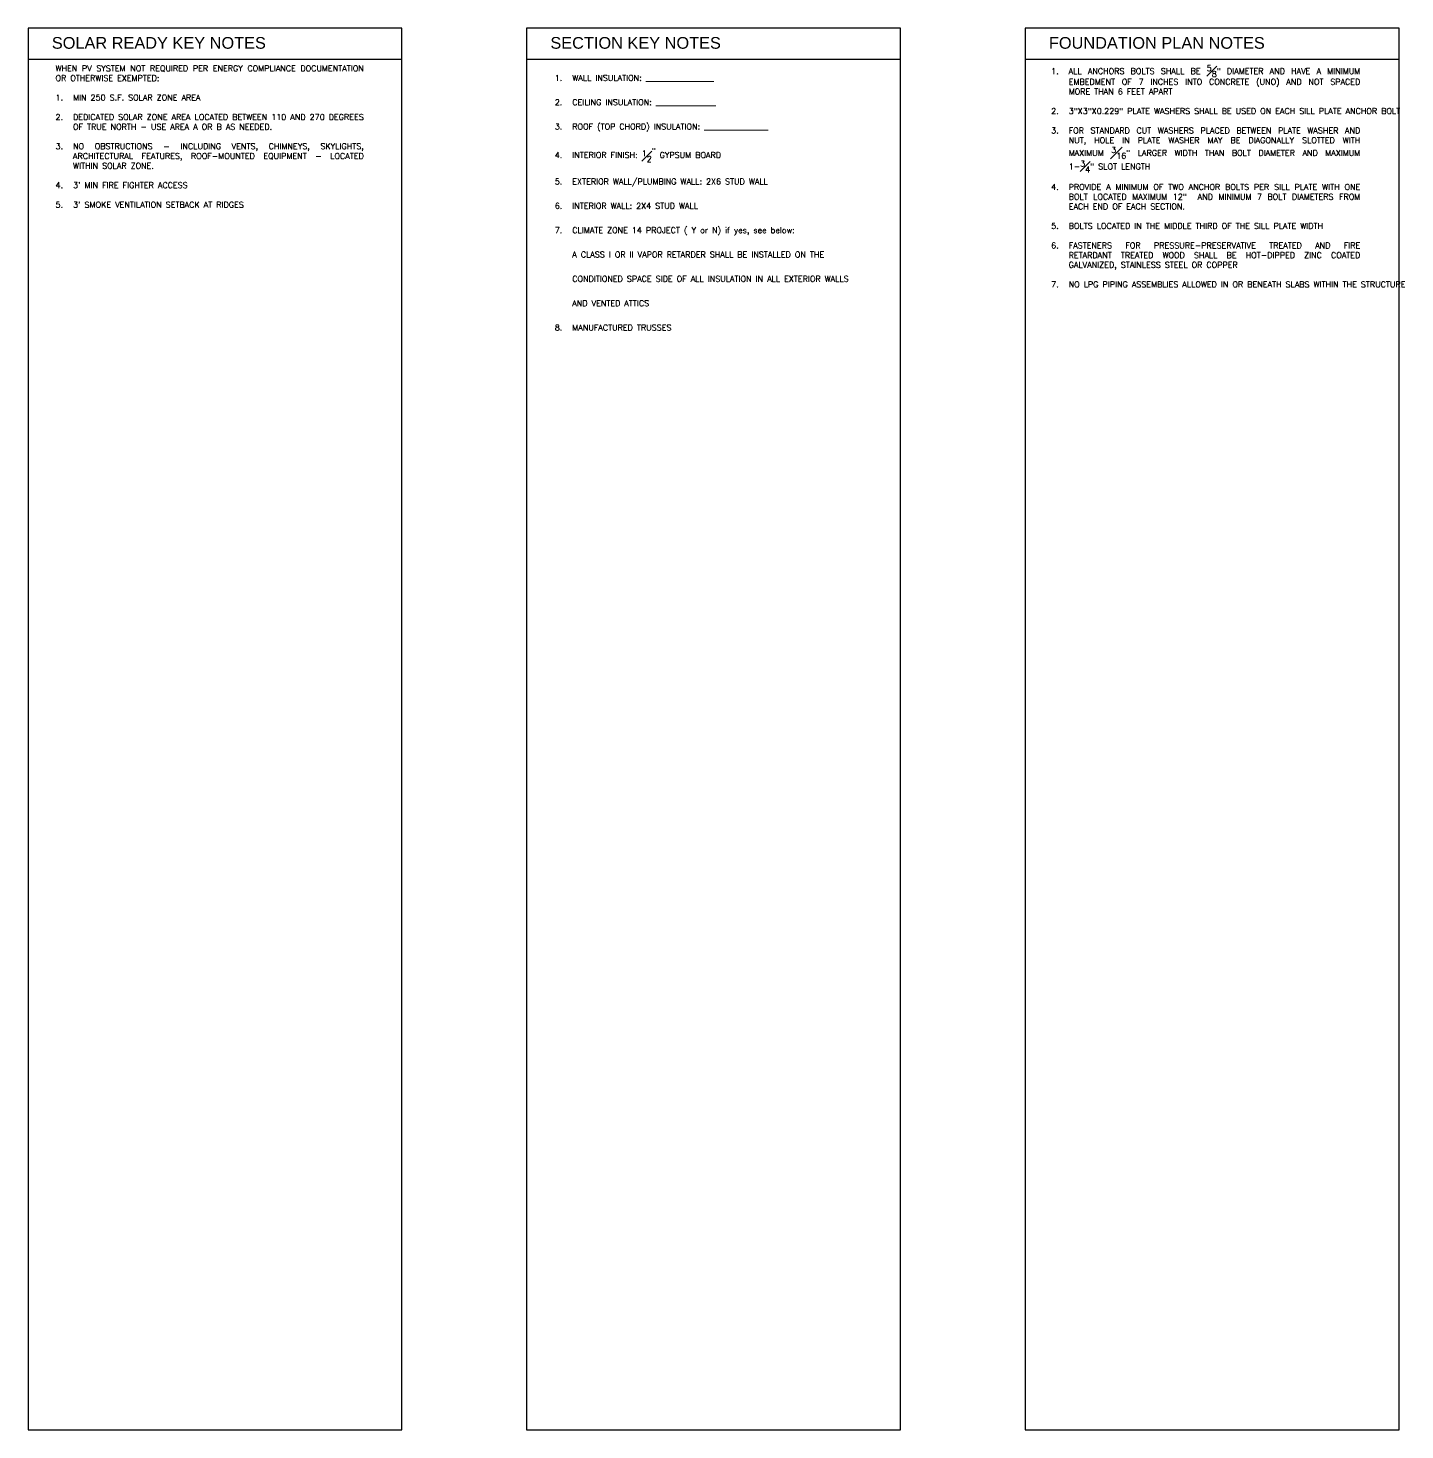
# Model space of a CAD drawing. Header units: inches. Extents: x -350 to 3672, y -1325 to 3943.
# Drawn here: x 2949.15 to 2960.2, y 2072.84 to 2084.09 of the extents above; entities that cross this region are included whole.
import ezdxf

# ---------------------------------------------------------------- set-up
doc = ezdxf.new("R2010")
doc.units = ezdxf.units.IN
doc.header["$MEASUREMENT"] = 0
doc.layers.add('NP', color=7, linetype='Continuous', plot=False)
doc.styles.add('NOTES', font='romans.shx')
doc.styles.get("Standard").update_dxf_attribs({"font": 'arial.ttf'})

msp = doc.modelspace()

# ---------------------------------------------------------------- linework, layer by layer
at = {"layer": 'NP', "color": 7, "true_color": 0xffffff}
for points in [[(2952.15489, 2084.08939), (2949.15489, 2084.08939), (2949.15489, 2083.83939), (2952.15489, 2083.83939)], [(2956.15489, 2084.08939), (2953.15489, 2084.08939), (2953.15489, 2083.83939), (2956.15489, 2083.83939)], [(2960.15489, 2084.08939), (2957.15489, 2084.08939), (2957.15489, 2083.83939), (2960.15489, 2083.83939)]]:
    msp.add_lwpolyline(points, close=True, dxfattribs=at)
for points in [[(2949.15489, 2083.83939), (2949.15489, 2072.83939), (2952.15489, 2072.83939), (2952.15489, 2083.83939)], [(2953.15489, 2083.83939), (2953.15489, 2072.83939), (2956.15489, 2072.83939), (2956.15489, 2083.83939)], [(2957.15489, 2083.83939), (2957.15489, 2072.83939), (2960.15489, 2072.83939), (2960.15489, 2083.83939)]]:
    msp.add_lwpolyline(points, dxfattribs=at)

# ---------------------------------------------------------------- texts
at = {"lineweight": 50, "char_height": 0.09375, "attachment_point": 1}
for s, insert in [('SOLAR READY KEY NOTES', (2949.34573, 2084.01715)), ('SECTION KEY NOTES', (2953.34573, 2084.01715)), ('FOUNDATION PLAN NOTES', (2957.34573, 2084.01715))]:
    msp.add_mtext_dynamic_manual_height_columns(s, width=4.8754521, gutter_width=1, heights=[0], dxfattribs=dict(at, insert=insert))
at = {"char_height": 0.046875, "attachment_point": 1, "style": 'NOTES'}
for s, width, heights, insert in [("\\pxqj;WHEN PV SYSTEM NOT\\~REQUIRED PER ENERGY COMPLIANCE DOCUMENTATION OR OTHERWISE EXEMPTED:\\P\\P\\pi-3,l3,t3;1.^IMIN 250 S.F. SOLAR ZONE AREA \\P\\pi0,l0,tz;\\P\\pi-3,l3,t3;2.^IDEDICATED SOLAR ZONE AREA LOCATED BETWEEN 110 AND 270 DEGREES OF TRUE NORTH - USE AREA A OR B AS NEEDED.\\P\\pi0,l0,tz;\\P\\pi-3,l3,t3;3.^INO OBSTRUCTIONS - INCLUDING VENTS, CHIMNEYS, SKYLIGHTS, ARCHITECTURAL FEATURES, ROOF-MOUNTED EQUIPMENT - LOCATED WITHIN SOLAR ZONE.\\P\\pi0,l0,tz;\\P\\pi-3,l3,t3;4.^I3' MIN FIRE FIGHTER ACCESS\\P\\pi0,l0,tz;\\P\\pi-3,l3,t3;5.^I3' SMOKE VENTILATION SETBACK AT RIDGES ", 2.6795839, [19.69745], (2949.3753, 2083.78903)), ('\\A1;\\pxi-3,l4,qj,t4;1.^IALL ANCHORS BOLTS SHALL BE \\S5#8;" DIAMETER AND HAVE A MINIMUM EMBEDMENT OF 7 INCHES INTO CONCRETE (UNO) AND NOT SPACED MORE THAN 6 FEET APART\\P\\P2.^I3"X3"X0.229" PLATE WASHERS SHALL BE USED ON EACH SILL PLATE ANCHOR BOLT\\P\\P3.^IFOR STANDARD CUT WASHERS PLACED BETWEEN PLATE WASHER AND NUT, HOLE IN PLATE WASHER MAY BE DIAGONALLY SLOTTED WITH MAXIMUM \\S3#16;" LARGER WIDTH THAN BOLT DIAMETER AND MAXIMUM 1-\\S3#4;" SLOT LENGTH\\P\\P4.^IPROVIDE A MINIMUM OF TWO ANCHOR BOLTS PER SILL PLATE WITH ONE BOLT LOCATED MAXIMUM 12"  AND MINIMUM 7 BOLT DIAMETERS FROM EACH END OF EACH SECTION.\\P\\P5.^IBOLTS LOCATED IN THE MIDDLE THIRD OF THE SILL PLATE WIDTH\\P\\P6.^IFASTENERS FOR PRESSURE-PRESERVATIVE TREATED AND FIRE RETARDANT TREATED WOOD SHALL BE HOT-DIPPED ZINC COATED GALVANIZED, STAINLESS STEEL OR COPPER\\P\\P7.^INO LPG PIPING ASSEMBLIES ALLOWED IN OR BENEATH SLABS WITHIN THE STRUCTURE', 2.7381313, [33.3206], (2957.31676, 2083.79042)), ('\\A1;\\pxi-3,l3,sm2.5,t3;1.^IWALL INSULATION: _________________\\P2.^ICEILING INSULATION: _______________\\P3.^IROOF (TOP CHORD) INSULATION: ________________\\P4.^IINTERIOR FINISH: \\S1#2;\\S"^ ; GYPSUM BOARD\\P5.^IEXTERIOR WALL/PLUMBING WALL: 2X6 STUD WALL\\P6.^IINTERIOR WALL: 2X4 STUD WALL\\P7.^ICLIMATE ZONE 14 PROJECT ( Y or N) if yes, see below:\\P^IA CLASS I OR II VAPOR RETARDER SHALL BE INSTALLED ON THE CONDITIONED SPACE SIDE OF ALL INSULATION IN ALL EXTERIOR WALLS AND VENTED ATTICS\\P8.^IMANUFACTURED TRUSSES', 2.6737929, [19.69745], (2953.3811, 2083.71245))]:
    msp.add_mtext_dynamic_manual_height_columns(s, width=width, gutter_width=1, heights=heights, dxfattribs=dict(at, insert=insert))

doc.saveas('drawing.dxf')
